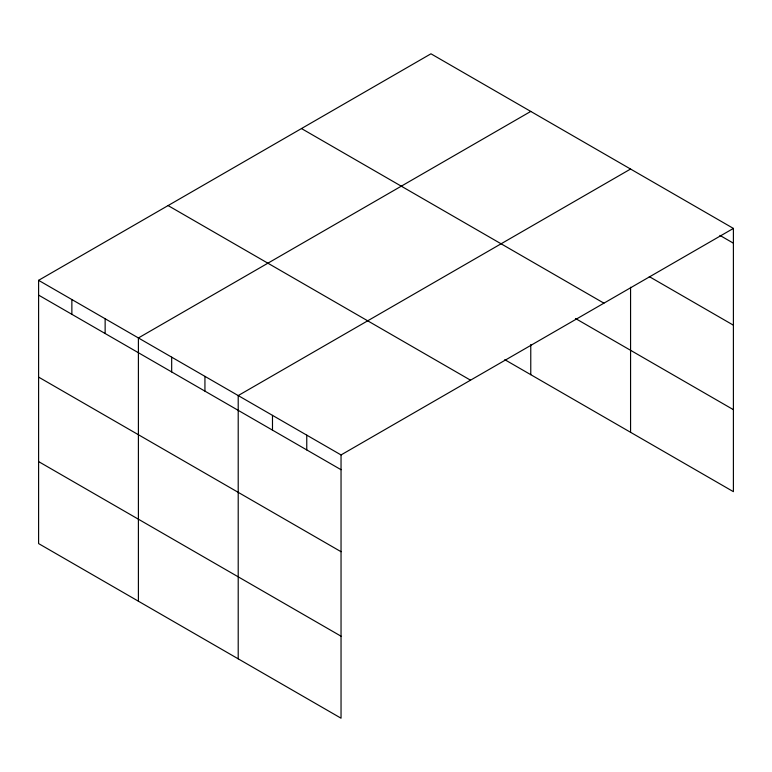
<?xml version="1.0" encoding="UTF-8"?>
<svg xmlns="http://www.w3.org/2000/svg" width="772" height="772" viewBox="0 0 772 772"><rect width="100%" height="100%" fill="white"/><g stroke="black" fill="none" stroke-linecap="round" stroke-linejoin="round"><path stroke-width="1.16" d="M38.6 280.332L341.041 454.94L341.041 718.201L38.6 543.584L38.6 280.332L430.959 53.799L733.4 228.415L733.4 491.667L504.782 359.675M530.769 111.419L138.4 337.953L138.4 601.214M630.57 169.039L238.21 395.573L238.21 658.834M341.041 454.94L733.4 228.415M719.9 235.392L733.4 243.18M649.271 276.608L733.4 325.186M301.485 128.557L603.916 303.164M575.468 318.489L733.4 409.671M168.084 205.574L470.515 380.181M38.6 295.107L341.041 469.714M38.6 377.103L341.041 551.71M38.6 461.588L341.041 636.196M630.57 287.232L630.57 432.301M530.769 344.534L530.769 374.681M306.764 435.147L306.764 449.922M272.487 415.365L272.487 430.139M204.937 376.369L204.937 391.143M171.673 357.156L171.673 371.93M105.137 318.749L105.137 333.514M71.864 299.536L71.864 314.31"/></g></svg>
